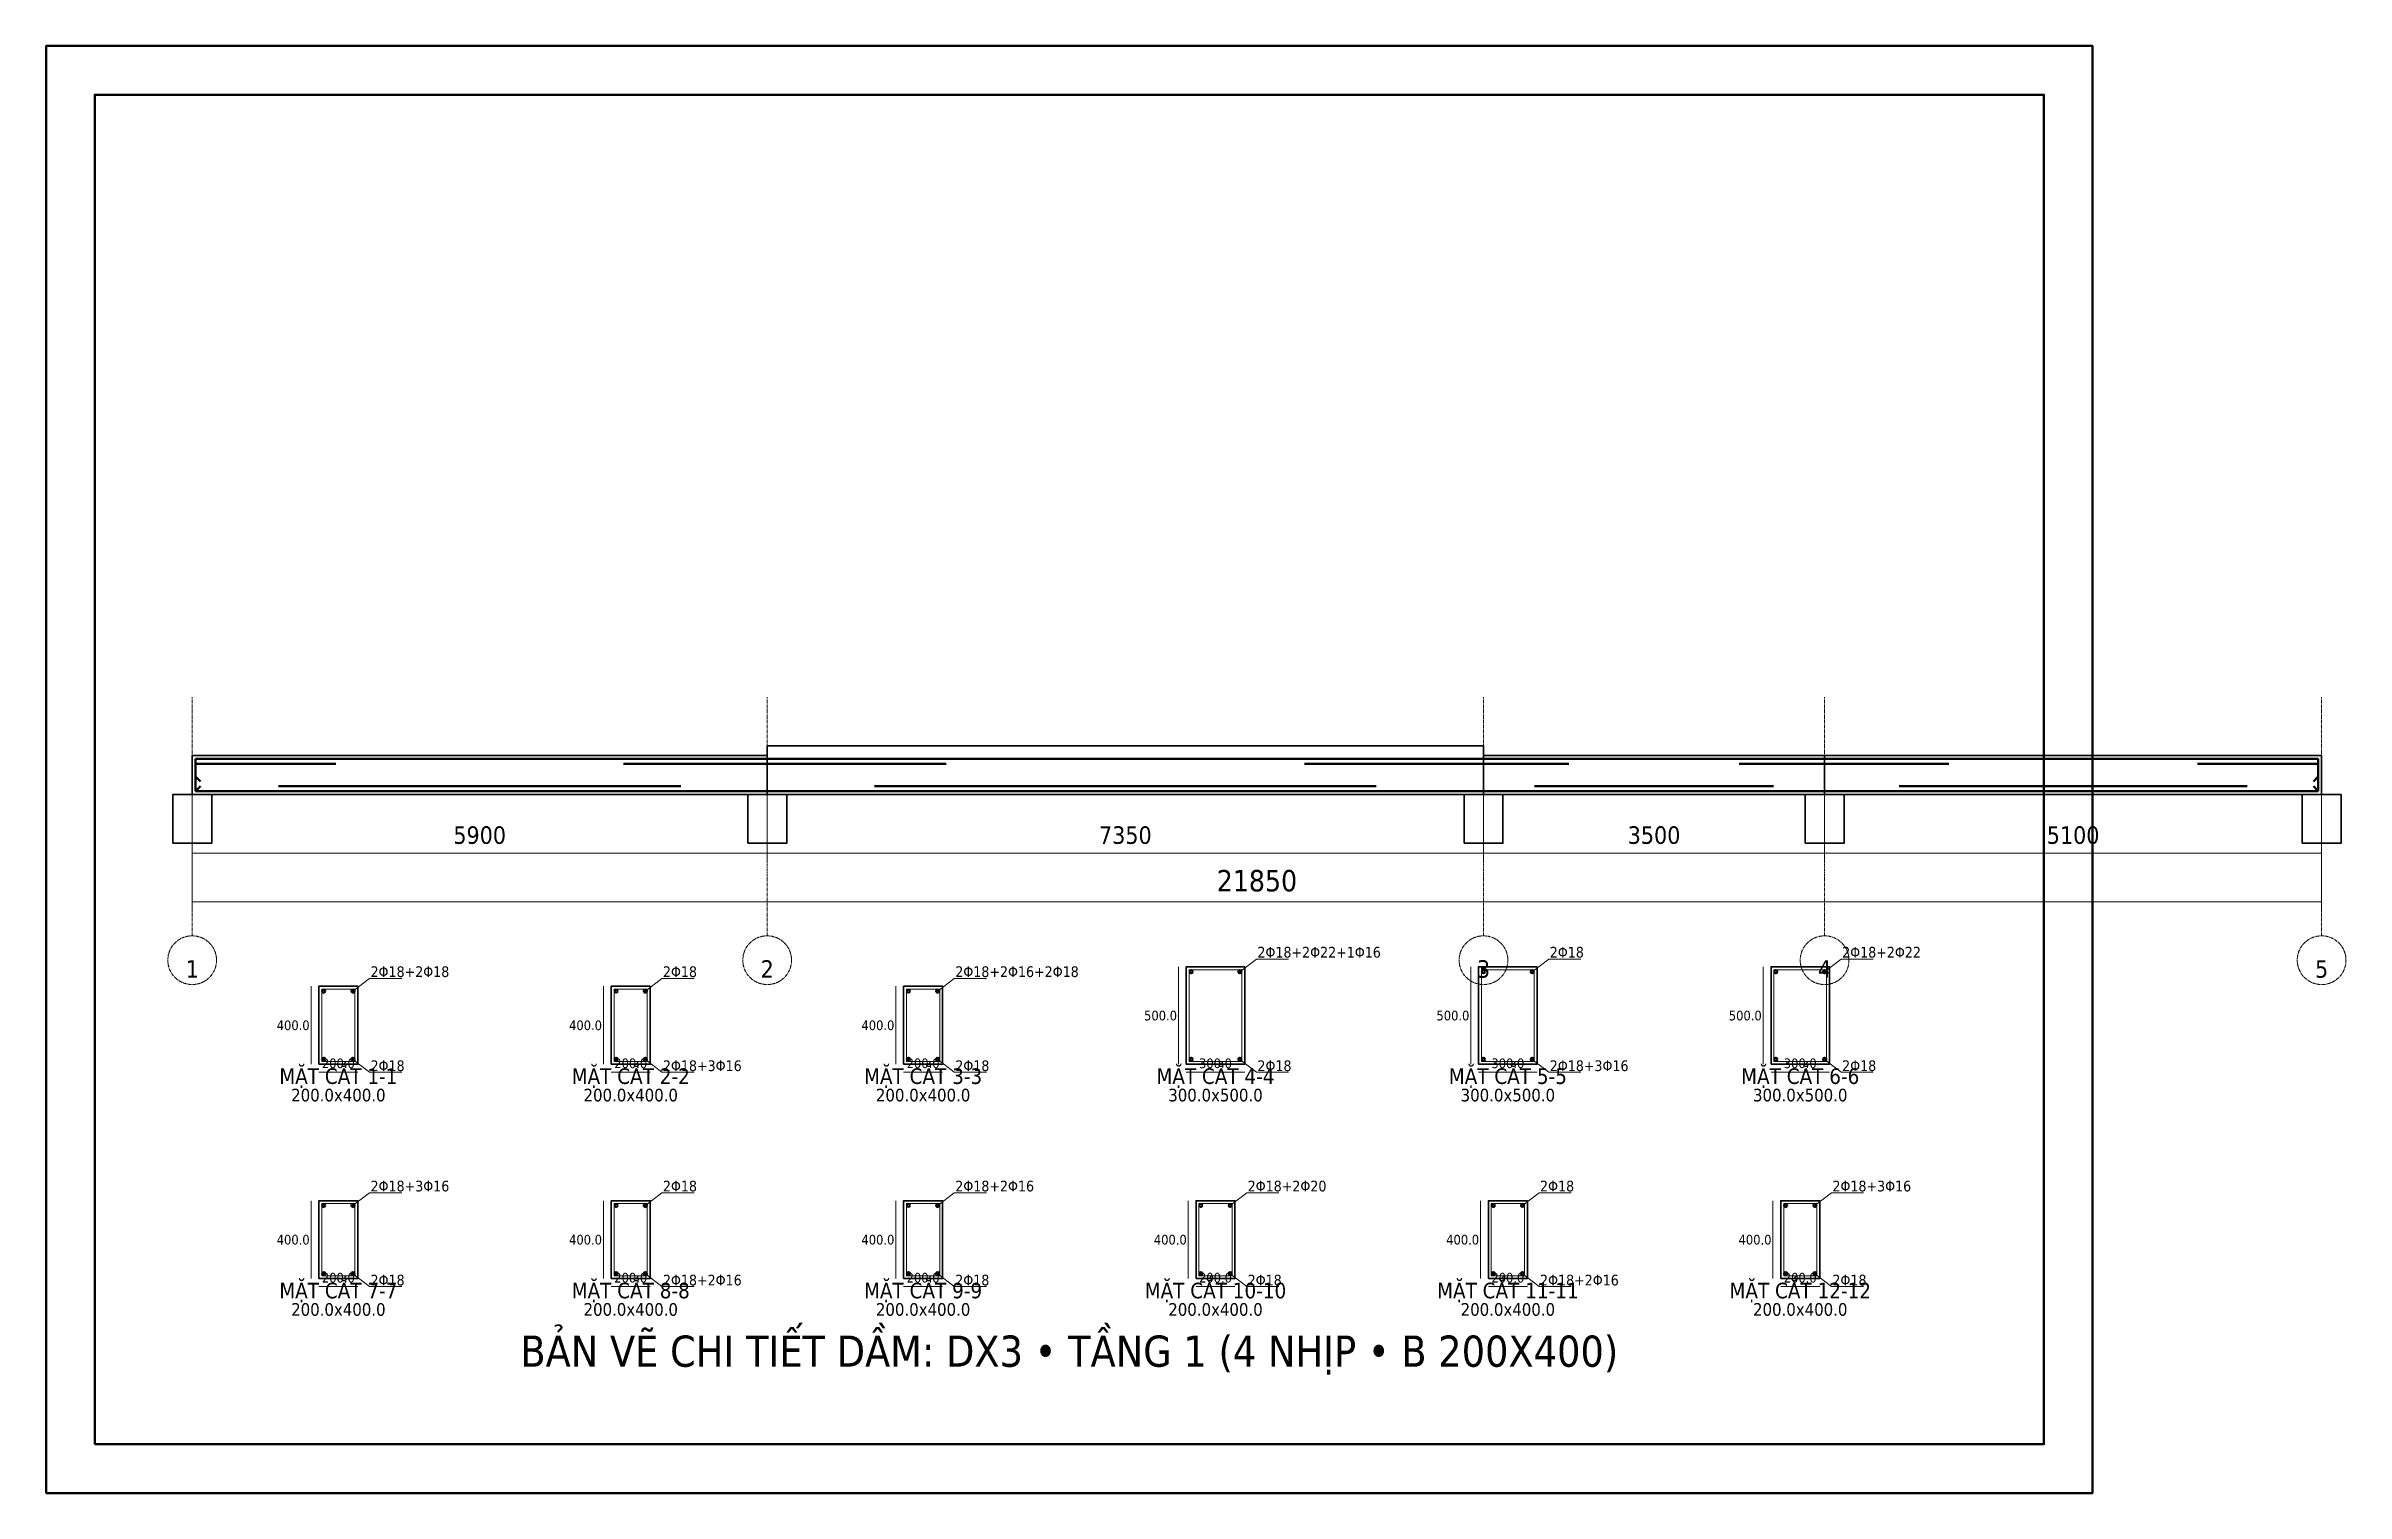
# Model space of a CAD drawing. Header units: millimetres. Extents: x 0 to 23600, y 0 to 14850.
import ezdxf
from ezdxf.enums import TextEntityAlignment as Align

# ---------------------------------------------------------------- set-up
doc = ezdxf.new("R2010")
doc.units = ezdxf.units.MM
doc.header["$LTSCALE"] = 10
doc.linetypes.add('CENTER', pattern=[5.08, 3.175, -0.635, 0.635, -0.635])
for name, color, linetype, lineweight in [('BE_TONG', 7, 'Continuous', 35), ('COT_DAI', 4, 'Continuous', 15), ('DIM', 3, 'Continuous', 9), ('KHUNG_TEN', 7, 'Continuous', 50), ('TEXT', 7, 'Continuous', 15), ('THEP_CHU', 1, 'Continuous', 50), ('THEP_TANG_CUONG', 6, 'Continuous', 50), ('TRUC', 1, 'CENTER', 15)]:
    doc.layers.add(name, color=color, linetype=linetype, lineweight=lineweight)
doc.styles.get("Standard").update_dxf_attribs({"font": 'tahoma.ttf'})

msp = doc.modelspace()

# ---------------------------------------------------------------- linework, layer by layer
at = {"layer": 'BE_TONG'}
for points in [[(1500, 7168), (7400, 7168), (7400, 7568), (1500, 7568), (1500, 7168)], [(7400, 7168), (14750, 7168), (14750, 7668), (7400, 7668), (7400, 7168)], [(14750, 7168), (18250, 7168), (18250, 7568), (14750, 7568), (14750, 7168)], [(18250, 7168), (23350, 7168), (23350, 7568), (18250, 7568), (18250, 7168)], [(1300, 6668), (1700, 6668), (1700, 7168), (1300, 7168), (1300, 6668)], [(7200, 6668), (7600, 6668), (7600, 7168), (7200, 7168), (7200, 6668)], [(14550, 6668), (14950, 6668), (14950, 7168), (14550, 7168), (14550, 6668)], [(18050, 6668), (18450, 6668), (18450, 7168), (18050, 7168), (18050, 6668)], [(23150, 6668), (23550, 6668), (23550, 7168), (23150, 7168), (23150, 6668)], [(2800, 4400), (3200, 4400), (3200, 5200), (2800, 5200), (2800, 4400)], [(5800, 4400), (6200, 4400), (6200, 5200), (5800, 5200), (5800, 4400)], [(8800, 4400), (9200, 4400), (9200, 5200), (8800, 5200), (8800, 4400)], [(11700, 4400), (12300, 4400), (12300, 5400), (11700, 5400), (11700, 4400)], [(14700, 4400), (15300, 4400), (15300, 5400), (14700, 5400), (14700, 4400)], [(17700, 4400), (18300, 4400), (18300, 5400), (17700, 5400), (17700, 4400)], [(2800, 2200), (3200, 2200), (3200, 3000), (2800, 3000), (2800, 2200)], [(5800, 2200), (6200, 2200), (6200, 3000), (5800, 3000), (5800, 2200)], [(8800, 2200), (9200, 2200), (9200, 3000), (8800, 3000), (8800, 2200)], [(11800, 2200), (12200, 2200), (12200, 3000), (11800, 3000), (11800, 2200)], [(14800, 2200), (15200, 2200), (15200, 3000), (14800, 3000), (14800, 2200)], [(17800, 2200), (18200, 2200), (18200, 3000), (17800, 3000), (17800, 2200)]]:
    msp.add_lwpolyline(points, dxfattribs=at)
at = {"layer": 'COT_DAI'}
for points in [[(11730, 4430), (12270, 4430), (12270, 5370), (11730, 5370), (11730, 4430)], [(14730, 4430), (15270, 4430), (15270, 5370), (14730, 5370), (14730, 4430)], [(17730, 4430), (18270, 4430), (18270, 5370), (17730, 5370), (17730, 4430)], [(2830, 4430), (3170, 4430), (3170, 5170), (2830, 5170), (2830, 4430)], [(5830, 4430), (6170, 4430), (6170, 5170), (5830, 5170), (5830, 4430)], [(8830, 4430), (9170, 4430), (9170, 5170), (8830, 5170), (8830, 4430)], [(2830, 2230), (3170, 2230), (3170, 2970), (2830, 2970), (2830, 2230)], [(5830, 2230), (6170, 2230), (6170, 2970), (5830, 2970), (5830, 2230)], [(8830, 2230), (9170, 2230), (9170, 2970), (8830, 2970), (8830, 2230)], [(11830, 2230), (12170, 2230), (12170, 2970), (11830, 2970), (11830, 2230)], [(14830, 2230), (15170, 2230), (15170, 2970), (14830, 2970), (14830, 2230)], [(17830, 2230), (18170, 2230), (18170, 2970), (17830, 2970), (17830, 2230)]]:
    msp.add_lwpolyline(points, dxfattribs=at)
at = {"layer": 'DIM'}
for p, q in [((1500, 6468), (1500, 7168)), ((1500, 5968), (1500, 7168)), ((7400, 6468), (7400, 7168)), ((7400, 6468), (7400, 7168)), ((14750, 6468), (14750, 7168)), ((14750, 6468), (14750, 7168)), ((18250, 6468), (18250, 7168)), ((18250, 6468), (18250, 7168)), ((23350, 6468), (23350, 7168)), ((23350, 5968), (23350, 7168)), ((1500, 6568), (7400, 6568)), ((7400, 6568), (14750, 6568)), ((14750, 6568), (18250, 6568)), ((18250, 6568), (23350, 6568)), ((1500, 6068), (23350, 6068)), ((2720, 4400), (2720, 5200)), ((5720, 4400), (5720, 5200)), ((8720, 4400), (8720, 5200)), ((11620, 4400), (11620, 5400)), ((14620, 4400), (14620, 5400)), ((17620, 4400), (17620, 5400)), ((2800, 4320), (3200, 4320)), ((5800, 4320), (6200, 4320)), ((8800, 4320), (9200, 4320)), ((11700, 4320), (12300, 4320)), ((14700, 4320), (15300, 4320)), ((17700, 4320), (18300, 4320)), ((2720, 2200), (2720, 3000)), ((5720, 2200), (5720, 3000)), ((8720, 2200), (8720, 3000)), ((11720, 2200), (11720, 3000)), ((14720, 2200), (14720, 3000)), ((17720, 2200), (17720, 3000)), ((2800, 2120), (3200, 2120)), ((5800, 2120), (6200, 2120)), ((8800, 2120), (9200, 2120)), ((11800, 2120), (12200, 2120)), ((14800, 2120), (15200, 2120)), ((17800, 2120), (18200, 2120))]:
    msp.add_line(p, q, dxfattribs=at)
at = {"layer": 'KHUNG_TEN'}
for points in [[(0, 0), (21000, 0), (21000, 14850), (0, 14850), (0, 0)], [(500, 500), (20500, 500), (20500, 14350), (500, 14350), (500, 500)]]:
    msp.add_lwpolyline(points, dxfattribs=at)
at = {"layer": 'TEXT'}
for p, q in [((12250, 5350), (12420, 5480)), ((12420, 5480), (12750, 5480)), ((15250, 5350), (15420, 5480)), ((15420, 5480), (15750, 5480)), ((18250, 5350), (18420, 5480)), ((18420, 5480), (18750, 5480)), ((3150, 5150), (3320, 5280)), ((3320, 5280), (3650, 5280)), ((6150, 5150), (6320, 5280)), ((6320, 5280), (6650, 5280)), ((9150, 5150), (9320, 5280)), ((9320, 5280), (9650, 5280)), ((3150, 4450), (3320, 4320)), ((3320, 4320), (3650, 4320)), ((6150, 4450), (6320, 4320)), ((6320, 4320), (6650, 4320)), ((9150, 4450), (9320, 4320)), ((9320, 4320), (9650, 4320)), ((12250, 4450), (12420, 4320)), ((12420, 4320), (12750, 4320)), ((15250, 4450), (15420, 4320)), ((15420, 4320), (15750, 4320)), ((18250, 4450), (18420, 4320)), ((18420, 4320), (18750, 4320)), ((3150, 2950), (3320, 3080)), ((3320, 3080), (3650, 3080)), ((6150, 2950), (6320, 3080)), ((6320, 3080), (6650, 3080)), ((9150, 2950), (9320, 3080)), ((9320, 3080), (9650, 3080)), ((12150, 2950), (12320, 3080)), ((12320, 3080), (12650, 3080)), ((15150, 2950), (15320, 3080)), ((15320, 3080), (15650, 3080)), ((18150, 2950), (18320, 3080)), ((18320, 3080), (18650, 3080)), ((3150, 2250), (3320, 2120)), ((6150, 2250), (6320, 2120)), ((9150, 2250), (9320, 2120)), ((12150, 2250), (12320, 2120)), ((15150, 2250), (15320, 2120)), ((18150, 2250), (18320, 2120)), ((3320, 2120), (3650, 2120)), ((6320, 2120), (6650, 2120)), ((9320, 2120), (9650, 2120)), ((12320, 2120), (12650, 2120)), ((15320, 2120), (15650, 2120)), ((18320, 2120), (18650, 2120))]:
    msp.add_line(p, q, dxfattribs=at)
at = {"layer": 'THEP_CHU'}
for p, q in [((1535, 7533), (23315, 7533)), ((1535, 7533), (1535, 7203)), ((1535, 7203), (1535, 7353)), ((1535, 7353), (1585, 7303)), ((23315, 7353), (23265, 7303)), ((23315, 7533), (23315, 7203)), ((23315, 7203), (23315, 7353)), ((1535, 7203), (1585, 7253)), ((1535, 7203), (23315, 7203)), ((23315, 7203), (23265, 7253))]:
    msp.add_line(p, q, dxfattribs=at)
for centre in [(11750, 5350), (12250, 5350), (14750, 5350), (15250, 5350), (17750, 5350), (18250, 5350), (2850, 5150), (3150, 5150), (5850, 5150), (6150, 5150), (8850, 5150), (9150, 5150), (2850, 4450), (3150, 4450), (5850, 4450), (6150, 4450), (8850, 4450), (9150, 4450), (11750, 4450), (12250, 4450), (14750, 4450), (15250, 4450), (17750, 4450), (18250, 4450), (2850, 2950), (3150, 2950), (5850, 2950), (6150, 2950), (8850, 2950), (9150, 2950), (11850, 2950), (12150, 2950), (14850, 2950), (15150, 2950), (17850, 2950), (18150, 2950), (2850, 2250), (3150, 2250), (5850, 2250), (6150, 2250), (8850, 2250), (9150, 2250), (11850, 2250), (12150, 2250), (14850, 2250), (15150, 2250), (17850, 2250), (18150, 2250)]:
    msp.add_circle(centre, 16, dxfattribs=at)
at = {"layer": 'THEP_TANG_CUONG'}
for p, q in [((1535, 7483), (2975, 7483)), ((5925, 7483), (9238, 7483)), ((12912, 7483), (15625, 7483)), ((17375, 7483), (19525, 7483)), ((22075, 7483), (23315, 7483)), ((2385, 7253), (6515, 7253)), ((8502, 7253), (13648, 7253)), ((15275, 7253), (17725, 7253)), ((19015, 7253), (22585, 7253))]:
    msp.add_line(p, q, dxfattribs=at)
at = {"layer": 'TRUC', "linetype": 'CENTER'}
for p, q in [((1500, 5718), (1500, 8168)), ((7400, 5718), (7400, 8168)), ((14750, 5718), (14750, 8168)), ((18250, 5718), (18250, 8168)), ((23350, 5718), (23350, 8168))]:
    msp.add_line(p, q, dxfattribs=at)
at = {"layer": 'TRUC'}
for centre in [(1500, 5468), (7400, 5468), (14750, 5468), (18250, 5468), (23350, 5468)]:
    msp.add_circle(centre, 250, dxfattribs=at)

# ---------------------------------------------------------------- texts
at = {"layer": 'DIM'}
for s, height, p in [('5900', 180, (4450, 6608)), ('7350', 180, (11075, 6608)), ('3500', 180, (16500, 6608)), ('5100', 180, (20800, 6608)), ('21850', 220, (12425, 6108)), ('200.0', 100, (3000, 4330)), ('200.0', 100, (6000, 4330)), ('200.0', 100, (9000, 4330)), ('300.0', 100, (12000, 4330)), ('300.0', 100, (15000, 4330)), ('300.0', 100, (18000, 4330)), ('200.0', 100, (3000, 2130)), ('200.0', 100, (6000, 2130)), ('200.0', 100, (9000, 2130)), ('200.0', 100, (12000, 2130)), ('200.0', 100, (15000, 2130)), ('200.0', 100, (18000, 2130))]:
    msp.add_text(s, height=height, dxfattribs=at).set_placement(p, align=Align.BOTTOM_CENTER)
for s, p in [('400.0', (2705, 4800)), ('400.0', (5705, 4800)), ('400.0', (8705, 4800)), ('500.0', (11605, 4900)), ('500.0', (14605, 4900)), ('500.0', (17605, 4900)), ('400.0', (2705, 2600)), ('400.0', (5705, 2600)), ('400.0', (8705, 2600)), ('400.0', (11705, 2600)), ('400.0', (14705, 2600)), ('400.0', (17705, 2600))]:
    msp.add_text(s, height=100, dxfattribs=at).set_placement(p, align=Align.MIDDLE_RIGHT)
at = {"layer": 'TEXT'}
for s, p in [('2Φ18+2Φ22+1Φ16', (12430, 5495)), ('2Φ18', (15430, 5495)), ('2Φ18+2Φ22', (18430, 5495)), ('2Φ18+2Φ18', (3330, 5295)), ('2Φ18', (6330, 5295)), ('2Φ18+2Φ16+2Φ18', (9330, 5295)), ('2Φ18', (3330, 4330)), ('2Φ18+3Φ16', (6330, 4330)), ('2Φ18', (9330, 4330)), ('2Φ18', (12430, 4330)), ('2Φ18+3Φ16', (15430, 4330)), ('2Φ18', (18430, 4330)), ('2Φ18+3Φ16', (3330, 3095)), ('2Φ18', (6330, 3095)), ('2Φ18+2Φ16', (9330, 3095)), ('2Φ18+2Φ20', (12330, 3095)), ('2Φ18', (15330, 3095)), ('2Φ18+3Φ16', (18330, 3095)), ('2Φ18', (3330, 2130)), ('2Φ18+2Φ16', (6330, 2130)), ('2Φ18', (9330, 2130)), ('2Φ18', (12330, 2130)), ('2Φ18+2Φ16', (15330, 2130)), ('2Φ18', (18330, 2130))]:
    msp.add_text(s, height=110, dxfattribs=at).set_placement(p)
for s, height, p in [('MẶT CẮT 1-1', 160, (3000, 4150)), ('MẶT CẮT 2-2', 160, (6000, 4150)), ('MẶT CẮT 3-3', 160, (9000, 4150)), ('MẶT CẮT 4-4', 160, (12000, 4150)), ('MẶT CẮT 5-5', 160, (15000, 4150)), ('MẶT CẮT 6-6', 160, (18000, 4150)), ('200.0x400.0', 130, (3000, 3980)), ('200.0x400.0', 130, (6000, 3980)), ('200.0x400.0', 130, (9000, 3980)), ('300.0x500.0', 130, (12000, 3980)), ('300.0x500.0', 130, (15000, 3980)), ('300.0x500.0', 130, (18000, 3980)), ('MẶT CẮT 7-7', 160, (3000, 1950)), ('MẶT CẮT 8-8', 160, (6000, 1950)), ('MẶT CẮT 9-9', 160, (9000, 1950)), ('MẶT CẮT 10-10', 160, (12000, 1950)), ('MẶT CẮT 11-11', 160, (15000, 1950)), ('MẶT CẮT 12-12', 160, (18000, 1950)), ('200.0x400.0', 130, (3000, 1780)), ('200.0x400.0', 130, (6000, 1780)), ('200.0x400.0', 130, (9000, 1780)), ('200.0x400.0', 130, (12000, 1780)), ('200.0x400.0', 130, (15000, 1780)), ('200.0x400.0', 130, (18000, 1780)), ('BẢN VẼ CHI TIẾT DẦM: DX3 • TẦNG 1 (4 NHỊP • B 200X400)', 320, (10500, 1200))]:
    msp.add_text(s, height=height, dxfattribs=at).set_placement(p, align=Align.BOTTOM_CENTER)
at = {"layer": 'TRUC'}
for s, p in [('1', (1500, 5378)), ('2', (7400, 5378)), ('3', (14750, 5378)), ('4', (18250, 5378)), ('5', (23350, 5378))]:
    msp.add_text(s, height=180, dxfattribs=at).set_placement(p, align=Align.MIDDLE_CENTER)

doc.saveas('drawing.dxf')
